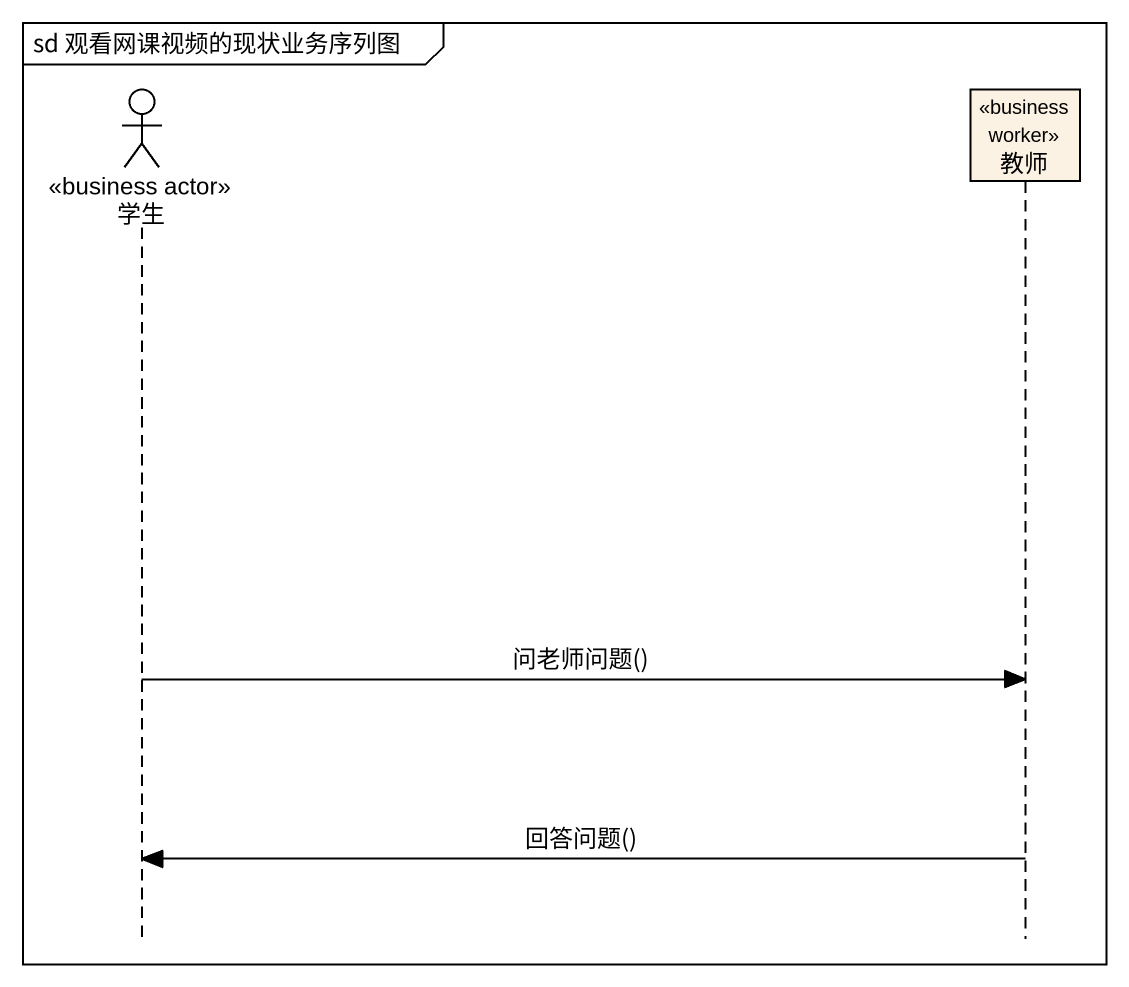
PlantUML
@startuml
mainframe sd 观看网课视频的现状业务序列图
hide footbox
actor 学生 <<business actor>>
participant 教师 <<business worker>>

学生 -> 教师 : 问老师问题()
教师 -> 学生 : 回答问题()
@enduml
